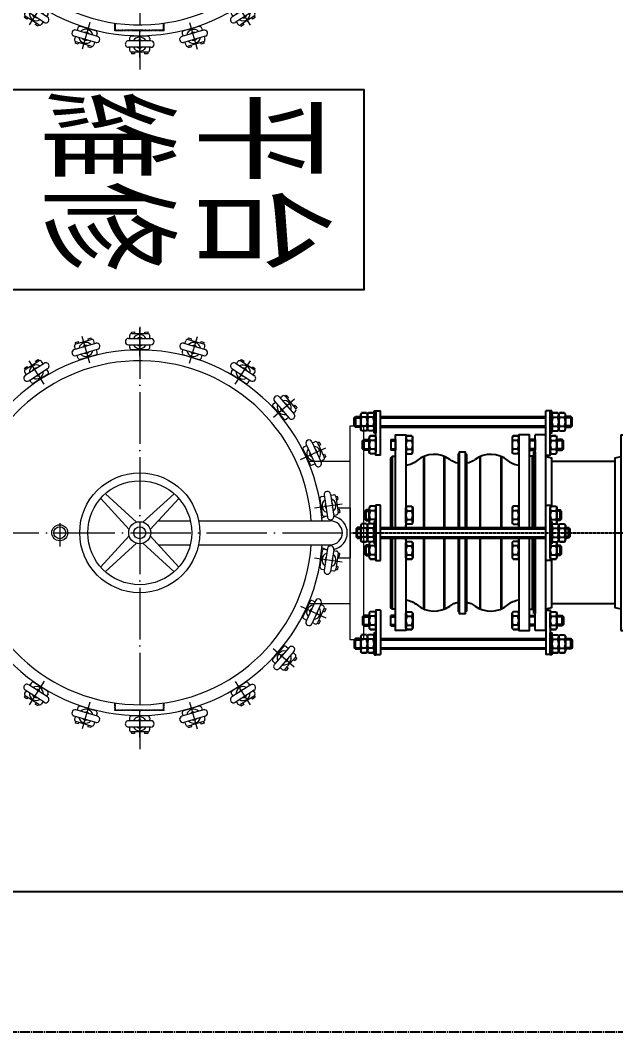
# Model space of a CAD drawing. Extents: x -3450 to 27857, y -1288 to 11880.
# Drawn here: x 1035.1 to 1184, y 0 to 253 of the extents above; entities that cross this region are included whole.
import ezdxf
from ezdxf.enums import TextEntityAlignment as Align

# ---------------------------------------------------------------- set-up
doc = ezdxf.new("R2010")
doc.units = 0
for name, pattern in [('188K-SM-03-F20-MECH-EQ-Y2257103$0$ACAD_ISO04W100', [30, 24, -3, 0, -3]), ('188K-SM-03-F20-MECH-EQ-Y2257103$0$CENTER', [2, 1.25, -0.25, 0.25, -0.25]), ('188K-SM-03-F20-MECH-EQ-Y2257103$0$HIDDEN', [0.375, 0.25, -0.125]), ('X-S-FAB-L20$0$COL-CEN-LIN', [3.25, 2.5, -0.25, 0.25, -0.25]), ('X-S-FAB-L20$0$HIDDEN', [0.4, 0.3, -0.1])]:
    doc.linetypes.add(name, pattern=pattern)
for name, color, linetype in [('188K-SM-03-F20-MECH-EQ-Y2257103$0$06-空調-空調', 21, 'Continuous'), ('188K-SM-03-F20-MECH-EQ-Y2257103$0$18P7-CHWR-19-Center', 244, '188K-SM-03-F20-MECH-EQ-Y2257103$0$CENTER'), ('188K-SM-03-F20-MECH-EQ-Y2257103$0$18P7-PCWR-20.7-PIPE', 6, 'Continuous'), ('188K-SM-03-F20-MECH-EQ-Y2257103$0$L', 7, 'Continuous'), ('X-S-FAB-L20$0$BLOCK', 8, 'Continuous'), ('X-S-FAB-L20$0$CCL', 8, 'X-S-FAB-L20$0$COL-CEN-LIN'), ('X-S-FAB-L20$0$HID', 5, 'X-S-FAB-L20$0$HIDDEN')]:
    doc.layers.add(name, color=color, linetype=linetype)
doc.styles.add('188K-SM-03-F20-MECH-EQ-Y2257103$0$00-AEX$0$HKEC', font='romans.shx', dxfattribs={"bigfont": 'china.shx'})

# ---------------------------------------------------------------- blocks, each defined once
blk = doc.blocks.new('X-S-FAB-L20$0$FAB2-L05')
at = {"layer": 'X-S-FAB-L20$0$CCL'}
blk.add_line((-26880, 720), (1210, 720), dxfattribs=at)
blk = doc.blocks.new('X-S-FAB-L20')
at = {"layer": 'X-S-FAB-L20$0$HID', "linetype": 'X-S-FAB-L20$0$HIDDEN', "lineweight": 0}
blk.add_lwpolyline([(0, 2100), (1755, 2100), (1755, 35), (0, 35)], close=True, dxfattribs=at)
at = {"layer": 'X-S-FAB-L20$0$BLOCK'}
blk.add_blockref('X-S-FAB-L20$0$FAB2-L05', (26160, -720), dxfattribs=at)
blk = doc.blocks.new('*U272')
at = {"layer": '188K-SM-03-F20-MECH-EQ-Y2257103$0$L', "lineweight": 13}
for p, q in [((-0.58, 1.48), (-0.14, -1.6)), ((0.3, 1.6), (0.74, -1.48)), ((-1.17, 0.94), (-0.86, -1.26)), ((1.03, 1.26), (1.34, -0.94)), ((1.24, 1.31), (1.31, 0.87)), ((1.5, -0.51), (1.57, -0.95))]:
    blk.add_line(p, q, dxfattribs=at)
at = {"layer": '188K-SM-03-F20-MECH-EQ-Y2257103$0$L', "linetype": '188K-SM-03-F20-MECH-EQ-Y2257103$0$ACAD_ISO04W100', "lineweight": 13, "ltscale": 0.3}
for p, q in [((0.33, 1.44), (0.71, 1.49)), ((-1.91, -0.29), (1.91, 0.26)), ((-0.94, 1.26), (-0.55, 1.31)), ((0.72, -1.31), (1.11, -1.26)), ((-0.54, -1.49), (-0.16, -1.44))]:
    blk.add_line(p, q, dxfattribs=at)
at = {"layer": '188K-SM-03-F20-MECH-EQ-Y2257103$0$L', "linetype": 'Continuous', "lineweight": 13}
for p, q in [((-1.26, 0.95), (-1.18, 0.96)), ((-1.18, 0.51), (-1.11, 0.52)), ((1.02, 1.27), (1.24, 1.31)), ((1.09, 0.83), (1.31, 0.87)), ((-0.98, -0.87), (-0.92, -0.86)), ((-0.93, -1.31), (-0.85, -1.3)), ((1.28, -0.54), (1.5, -0.51)), ((1.34, -0.98), (1.57, -0.95))]:
    blk.add_line(p, q, dxfattribs=at)
at = {"layer": '188K-SM-03-F20-MECH-EQ-Y2257103$0$L', "lineweight": 13}
for centre, radius, start, end in [((-0.14, 1.54), 0.444, 8.18, 188.18), ((0.75, 1.22), 0.278, 8.18, 98.18), ((0.08, 0), 0.972, 125.3829, 250.9771), ((0.08, 0), 0.556, 151.3101, 225.0499), ((0.08, 0), 0.972, 305.3829, 70.9771), ((0.08, 0), 0.556, 331.3101, 45.0499), ((-0.58, -1.22), 0.278, 188.18, 278.18), ((0.3, -1.54), 0.444, 188.18, 8.18)]:
    blk.add_arc(centre, radius, start, end, dxfattribs=at)
at = {"layer": '188K-SM-03-F20-MECH-EQ-Y2257103$0$L', "lineweight": 13, "ltscale": 0.3}
for centre, start, end in [((-0.9, 0.98), 98.18, 188.18), ((1.07, -0.98), 278.18, 8.18)]:
    blk.add_arc(centre, 0.278, start, end, dxfattribs=at)
blk = doc.blocks.new('*U271')
at = {"color": 0, "linetype": 'ByBlock', "lineweight": -2}
for p, rotation in [((82.34, -554.05), 81.81818181818167), ((74.88, -555.12), 98.18181818181799), ((89.8, -555.12), 65.45454545454534), ((68.03, -558.26), 114.5454545454543), ((96.66, -558.24), 49.09090909090902), ((62.34, -563.19), 130.9090909090906), ((102.35, -563.17), 32.72727272727271), ((58.27, -569.53), 147.2727272727269), ((106.43, -569.51), 16.36363636363635), ((56.15, -576.76), 163.6363636363632), ((56.15, -584.3), 180), ((108.56, -584.28), 343.6363636363628), ((106.44, -591.51), 327.2727272727265), ((58.28, -591.53), 196.3636363636359), ((62.35, -597.87), 212.7272727272722), ((102.37, -597.85), 310.9090909090901), ((68.05, -602.8), 229.0909090909085), ((96.68, -602.78), 294.5454545454538), ((74.91, -605.92), 245.4545454545448), ((89.82, -605.92), 278.1818181818174), ((82.37, -606.99), 261.8181818181811)]:
    blk.add_blockref('*U272', p, dxfattribs=dict(at, rotation=rotation))
blk.add_blockref('*U272', (108.56, -576.74), dxfattribs=at)
blk = doc.blocks.new('188K-SM-03-F20-MECH-EQ-Y2257103$0$A$C9d108c3d')
at = {"color": 1, "linetype": '188K-SM-03-F20-MECH-EQ-Y2257103$0$ACAD_ISO04W100', "lineweight": 13, "ltscale": 0.3}
for p, q in [((0.02, 28.59), (0.02, -30.07)), ((-11.09, 1.34), (-11.09, -1.9))]:
    blk.add_line(p, q, dxfattribs=at)
at = {"color": 1, "linetype": 'Continuous', "lineweight": 13, "ltscale": 0.3}
for p, q in [((-29.15, 9.88), (-23.37, 9.88)), ((29.18, 9.88), (23.41, 9.88)), ((-29.15, -9.88), (-23.37, -9.88)), ((29.18, -9.88), (23.41, -9.88))]:
    blk.add_line(p, q, dxfattribs=at)
at = {"color": 1, "lineweight": 13}
for p, q in [((-1.45, 0.44), (-5.4, 4.77)), ((-0.42, 1.46), (-4.75, 5.42)), ((0.46, 1.46), (4.79, 5.42)), ((1.48, 0.44), (5.44, 4.77)), ((27.47, 3.46), (29.26, 3.46)), ((29.26, 3.46), (29.26, -3.48)), ((2.6, 1.67), (7.04, 1.66)), ((8.18, 1.66), (26.49, 1.66)), ((-1.45, -0.44), (-5.41, -4.77)), ((1.48, -0.44), (5.44, -4.77)), ((-0.43, -1.46), (-4.76, -5.42)), ((0.46, -1.46), (4.79, -5.42)), ((2.6, -1.67), (7.04, -1.67)), ((8.18, -1.67), (26.49, -1.68)), ((27.47, -3.48), (29.26, -3.48))]:
    blk.add_line(p, q, dxfattribs=at)
at = {"color": 1, "linetype": '188K-SM-03-F20-MECH-EQ-Y2257103$0$ACAD_ISO04W100', "lineweight": 13, "ltscale": 0.35}
blk.add_line((-32.93, 0), (32.96, 0), dxfattribs=at)
at = {"color": 1, "linetype": '188K-SM-03-F20-MECH-EQ-Y2257103$0$HIDDEN', "lineweight": 13, "ltscale": 0.5}
for p, q in [((-3.43, -24.71), (-3.43, -23.7)), ((-3.35, -24.63), (-3.35, -23.73)), ((3.32, -24.63), (3.32, -23.73)), ((3.4, -24.71), (3.4, -23.7)), ((3.4, -24.71), (-3.43, -24.71)), ((3.32, -24.63), (-3.35, -24.63))]:
    blk.add_line(p, q, dxfattribs=at)
at = {"color": 1, "linetype": 'Continuous', "lineweight": 13, "ltscale": 0.3}
for points in [[(-31.09, 14.81), (-29.15, 14.81), (-29.15, -14.81), (-31.09, -14.81)], [(31.13, 14.81), (29.18, 14.81), (29.18, -14.81), (31.13, -14.81)]]:
    blk.add_lwpolyline(points, close=True, dxfattribs=at)
at = {"color": 1, "lineweight": 13}
for centre, radius in [((0.02, 0), 8.33), ((0.02, 0), 7.22), ((0.02, 0), 1.53), ((-11.09, 0), 1.11), ((-11.09, 0), 0.833), ((0.02, 0), 0.838)]:
    blk.add_circle(centre, radius, dxfattribs=at)
for centre, radius, start, end in [((0.02, 0), 25.39, 3.7508, 356.223), ((0, 0), 23.89, 3.9797, 355.9785), ((26.49, -0.01), 2.36, 99.7092, 119.5025), ((26.49, -0.01), 1.67, 269.9791, 89.9791), ((26.49, -0.01), 2.36, 281.6033, 78.3478), ((26.49, -0.01), 2.36, 240.4557, 260.2918)]:
    blk.add_arc(centre, radius, start, end, dxfattribs=at)
at = {"color": 1, "lineweight": 13, "rotation": 343.6200000000001}
blk.add_blockref('*U271', (84.72, 580.18), dxfattribs=at)
blk = doc.blocks.new('188K-SM-03-F20-MECH-EQ-Y2257103$0$18P7-法蘭-300A-正視-派肯')
for p, q in [((-222.5, 14), (-222.5, 38)), ((-222.5, 38), (222.5, 38)), ((-184, 38), (-184, 41)), ((-184, 41), (184, 41)), ((184, 38), (-184, 38)), ((184, 41), (184, 38)), ((222.5, 14), (222.5, 38)), ((-222.5, 14), (222.5, 14))]:
    blk.add_line(p, q)
at = {"color": 8, "linetype": '188K-SM-03-F20-MECH-EQ-Y2257103$0$CENTER'}
blk.add_line((0, 2), (0, 41), dxfattribs=at)
blk.add_lwpolyline([(-173, 14), (-170, 0), (170, 0), (173, 14)])
blk = doc.blocks.new('188K-SM-03-F20-MECH-EQ-Y2257103$0$300A-捷流蝶閥+派肯法蘭-上視')
at = {"xscale": -1, "rotation": 180}
blk.add_blockref('188K-SM-03-F20-MECH-EQ-Y2257103$0$18P7-法蘭-300A-正視-派肯', (0, 82), dxfattribs=at)
blk = doc.blocks.new('188K-SM-03-F20-MECH-EQ-Y2257103$0$SC-法蘭-300A-正視-派肯-(濾桶用))')
for p, q in [((45992.14, 66233.64), (45992.14, 66232.14)), ((45993.94, 66233.64), (45993.94, 66232.14)), ((46042.64, 66233.64), (46042.64, 66232.14)), ((46044.44, 66233.64), (46044.44, 66232.14)), ((45991, 66231.94), (45991.34, 66232.14)), ((45991, 66231.94), (45991, 66230.8)), ((45991, 66230.8), (45991, 66231.94)), ((45994.74, 66232.14), (45991.34, 66232.14)), ((45991.84, 66233.34), (45994.24, 66233.34)), ((45992.02, 66230.8), (45992.02, 66231.94)), ((45994.06, 66230.8), (45994.06, 66231.94)), ((45995.08, 66231.94), (45994.74, 66232.14)), ((45995.08, 66230.8), (45995.08, 66231.94)), ((45995.08, 66230.8), (45995.08, 66231.94)), ((45997.09, 66231.4), (45999.49, 66231.4)), ((45997.39, 66231.7), (45997.39, 66230.2)), ((45999.19, 66231.7), (45999.19, 66230.2)), ((46013.39, 66231.2), (46013.39, 66230.2)), ((46015.19, 66231.2), (46015.19, 66230.2)), ((46016.25, 66231.94), (46016.59, 66232.14)), ((46016.25, 66231.94), (46016.25, 66230.8)), ((46016.25, 66230.8), (46016.25, 66231.94)), ((46019.99, 66232.14), (46016.59, 66232.14)), ((46017.09, 66232.84), (46019.49, 66232.84)), ((46017.27, 66230.8), (46017.27, 66231.94)), ((46017.39, 66233.14), (46017.39, 66232.14)), ((46019.19, 66233.14), (46019.19, 66232.14)), ((46019.31, 66230.8), (46019.31, 66231.94)), ((46020.33, 66231.94), (46019.99, 66232.14)), ((46020.33, 66230.8), (46020.33, 66231.94)), ((46020.33, 66230.8), (46020.33, 66231.94)), ((46021.39, 66231.2), (46021.39, 66230.2)), ((46023.19, 66231.2), (46023.19, 66230.2)), ((46039.49, 66231.4), (46037.09, 66231.4)), ((46037.39, 66231.7), (46037.39, 66230.2)), ((46039.19, 66231.7), (46039.19, 66230.2)), ((46041.5, 66231.94), (46041.84, 66232.14)), ((46041.5, 66230.8), (46041.5, 66231.94)), ((46041.5, 66230.8), (46041.5, 66231.94)), ((46041.84, 66232.14), (46045.24, 66232.14)), ((46044.74, 66233.34), (46042.34, 66233.34)), ((46042.52, 66230.8), (46042.52, 66231.94)), ((46044.56, 66230.8), (46044.56, 66231.94)), ((46045.58, 66231.94), (46045.24, 66232.14)), ((46045.58, 66231.94), (46045.58, 66230.8)), ((46045.58, 66230.8), (46045.58, 66231.94)), ((45991, 66230.8), (45991.34, 66230.6)), ((45991, 66230.4), (45991.34, 66230.6)), ((45991, 66230.4), (45991, 66229.27)), ((45991, 66229.27), (45991, 66230.4)), ((45991, 66229.27), (45991.34, 66229.07)), ((45994.74, 66230.6), (45991.34, 66230.6)), ((45991.34, 66230.6), (45994.74, 66230.6)), ((45991.34, 66230.6), (45994.74, 66230.6)), ((45991.34, 66229.07), (45994.74, 66229.07)), ((45992.02, 66229.27), (45992.02, 66230.4)), ((45994.06, 66229.27), (45994.06, 66230.4)), ((45995.08, 66230.8), (45994.74, 66230.6)), ((45995.08, 66230.4), (45994.74, 66230.6)), ((45995.08, 66229.27), (45994.74, 66229.07)), ((45995.08, 66229.27), (45995.08, 66230.4)), ((45995.08, 66229.27), (45995.08, 66230.4)), ((45996.25, 66230), (45996.59, 66230.2)), ((45996.25, 66230), (45996.25, 66228.87)), ((45996.25, 66228.87), (45996.25, 66230)), ((45996.25, 66228.87), (45996.59, 66228.67)), ((45999.99, 66230.2), (45996.59, 66230.2)), ((45997.27, 66228.87), (45997.27, 66230)), ((45999.31, 66228.87), (45999.31, 66230)), ((46000.33, 66230), (45999.99, 66230.2)), ((46000.33, 66228.87), (45999.99, 66228.67)), ((46000.33, 66228.87), (46000.33, 66230)), ((46000.33, 66228.87), (46000.33, 66230)), ((46012.25, 66230), (46012.59, 66230.2)), ((46012.25, 66230), (46012.25, 66228.87)), ((46012.25, 66228.87), (46012.25, 66230)), ((46012.25, 66228.87), (46012.59, 66228.67)), ((46015.99, 66230.2), (46012.59, 66230.2)), ((46013.09, 66230.9), (46015.49, 66230.9)), ((46013.27, 66228.87), (46013.27, 66230)), ((46015.31, 66228.87), (46015.31, 66230)), ((46016.25, 66230.05), (46015.99, 66230.2)), ((46016.25, 66230.8), (46016.59, 66230.6)), ((46016.25, 66230.4), (46016.59, 66230.6)), ((46016.25, 66229.27), (46016.25, 66230.4)), ((46016.25, 66229.27), (46016.59, 66229.07)), ((46016.33, 66229.07), (46016.33, 66229.22)), ((46016.33, 66229.07), (46016.33, 66229.22)), ((46016.33, 66229.22), (46016.33, 66229.07)), ((46016.33, 66229.07), (46016.33, 66229.22)), ((46019.99, 66230.6), (46016.59, 66230.6)), ((46016.59, 66230.6), (46019.99, 66230.6)), ((46016.59, 66230.6), (46019.99, 66230.6)), ((46016.59, 66229.07), (46019.99, 66229.07)), ((46017.27, 66229.27), (46017.27, 66230.4)), ((46019.31, 66229.27), (46019.31, 66230.4)), ((46020.33, 66230.8), (46019.99, 66230.6)), ((46020.33, 66230.4), (46019.99, 66230.6)), ((46020.33, 66229.27), (46019.99, 66229.07)), ((46020.25, 66229.22), (46020.25, 66229.07)), ((46020.25, 66229.07), (46020.25, 66229.22)), ((46020.33, 66229.27), (46020.33, 66230.4)), ((46020.33, 66229.27), (46020.33, 66230.4)), ((46020.33, 66230.05), (46020.59, 66230.2)), ((46023.99, 66230.2), (46020.59, 66230.2)), ((46021.09, 66230.9), (46023.49, 66230.9)), ((46021.27, 66228.87), (46021.27, 66230)), ((46023.31, 66228.87), (46023.31, 66230)), ((46024.33, 66230), (46023.99, 66230.2)), ((46024.33, 66228.87), (46023.99, 66228.67)), ((46024.33, 66228.87), (46024.33, 66230)), ((46024.33, 66228.87), (46024.33, 66230)), ((46036.25, 66230), (46036.59, 66230.2)), ((46036.25, 66228.87), (46036.25, 66230)), ((46036.25, 66228.87), (46036.25, 66230)), ((46036.25, 66228.87), (46036.59, 66228.67)), ((46036.59, 66230.2), (46039.99, 66230.2)), ((46037.27, 66228.87), (46037.27, 66230)), ((46039.31, 66228.87), (46039.31, 66230)), ((46040.33, 66230), (46039.99, 66230.2)), ((46040.33, 66228.87), (46039.99, 66228.67)), ((46040.33, 66230), (46040.33, 66228.87)), ((46040.33, 66228.87), (46040.33, 66230)), ((46041.5, 66230.8), (46041.84, 66230.6)), ((46041.5, 66230.4), (46041.84, 66230.6)), ((46041.5, 66229.27), (46041.5, 66230.4)), ((46041.5, 66229.27), (46041.5, 66230.4)), ((46041.5, 66229.27), (46041.84, 66229.07)), ((46041.84, 66230.6), (46045.24, 66230.6)), ((46045.24, 66230.6), (46041.84, 66230.6)), ((46045.24, 66230.6), (46041.84, 66230.6)), ((46045.24, 66229.07), (46041.84, 66229.07)), ((46042.52, 66229.27), (46042.52, 66230.4)), ((46044.56, 66229.27), (46044.56, 66230.4)), ((46045.58, 66230.8), (46045.24, 66230.6)), ((46045.58, 66230.4), (46045.24, 66230.6)), ((46045.58, 66229.27), (46045.24, 66229.07)), ((46045.58, 66230.4), (46045.58, 66229.27)), ((46045.58, 66229.27), (46045.58, 66230.4)), ((46000.66, 66227.66), (45990.55, 66227.66)), ((45990.75, 66228.67), (45995.33, 66228.67)), ((45991.84, 66227.66), (45991.84, 66190.06)), ((45992.14, 66227.66), (45992.14, 66190.06)), ((45993.94, 66227.66), (45993.94, 66190.06)), ((45994.24, 66227.66), (45994.24, 66190.06)), ((45996.59, 66228.67), (45999.99, 66228.67)), ((46011.99, 66227.66), (46024.59, 66227.66)), ((46012.59, 66228.67), (46015.99, 66228.67)), ((46015.99, 66228.67), (46015.99, 66228.67)), ((46016, 66228.67), (46020.58, 66228.67)), ((46017.09, 66227.66), (46017.09, 66190.06)), ((46017.39, 66227.66), (46017.39, 66190.06)), ((46019.19, 66227.66), (46019.19, 66190.06)), ((46019.49, 66227.66), (46019.49, 66190.06)), ((46020.59, 66228.67), (46023.99, 66228.67)), ((46020.59, 66228.67), (46020.59, 66228.67)), ((46035.92, 66227.66), (46046.03, 66227.66)), ((46039.99, 66228.67), (46036.59, 66228.67)), ((46045.83, 66228.67), (46041.25, 66228.67)), ((46042.34, 66227.66), (46042.34, 66190.06)), ((46042.64, 66227.66), (46042.64, 66190.06)), ((46044.44, 66227.66), (46044.44, 66190.06)), ((46044.74, 66227.66), (46044.74, 66190.06)), ((45997.09, 66225.26), (45997.09, 66224.25)), ((45997.09, 66225.26), (45999.49, 66225.26)), ((45997.39, 66225.26), (45997.39, 66224.25)), ((45999.19, 66225.26), (45999.19, 66224.25)), ((45999.49, 66224.25), (45999.49, 66225.26)), ((46037.09, 66224.25), (46037.09, 66225.26)), ((46039.49, 66225.26), (46037.09, 66225.26)), ((46037.39, 66225.26), (46037.39, 66224.25)), ((46039.19, 66225.26), (46039.19, 66224.25)), ((46039.49, 66225.26), (46039.49, 66224.25)), ((45997.09, 66224.25), (45999.49, 66224.25)), ((46039.49, 66224.25), (46037.09, 66224.25)), ((45996.25, 66221.65), (45996.59, 66221.85)), ((45996.25, 66220.51), (45996.25, 66221.65)), ((45996.25, 66221.65), (45996.25, 66220.51)), ((45996.25, 66220.51), (45996.59, 66220.31)), ((45996.59, 66221.85), (45999.99, 66221.85)), ((45999.99, 66220.31), (45996.59, 66220.31)), ((45997.27, 66221.65), (45997.27, 66220.51)), ((45999.31, 66221.65), (45999.31, 66220.51)), ((46000.33, 66221.65), (45999.99, 66221.85)), ((46000.33, 66220.51), (45999.99, 66220.31)), ((46000.33, 66221.65), (46000.33, 66220.51)), ((46000.33, 66221.65), (46000.33, 66220.51)), ((46012.25, 66221.65), (46012.59, 66221.85)), ((46012.25, 66220.51), (46012.25, 66221.65)), ((46012.25, 66221.65), (46012.25, 66220.51)), ((46012.25, 66220.51), (46012.59, 66220.31)), ((46012.59, 66221.85), (46015.99, 66221.85)), ((46015.99, 66220.31), (46012.59, 66220.31)), ((46013.27, 66221.65), (46013.27, 66220.51)), ((46015.31, 66221.65), (46015.31, 66220.51)), ((46016.33, 66221.65), (46015.99, 66221.85)), ((46016.33, 66220.51), (46015.99, 66220.31)), ((46016.33, 66221.65), (46016.33, 66220.51)), ((46016.59, 66221.85), (46017.09, 66221.85)), ((46019.49, 66221.85), (46019.99, 66221.85)), ((46020.25, 66221.65), (46020.59, 66221.85)), ((46020.25, 66220.51), (46020.25, 66221.65)), ((46020.25, 66220.51), (46020.59, 66220.31)), ((46020.59, 66221.85), (46023.99, 66221.85)), ((46023.99, 66220.31), (46020.59, 66220.31)), ((46021.27, 66221.65), (46021.27, 66220.51)), ((46023.31, 66221.65), (46023.31, 66220.51)), ((46024.33, 66221.65), (46023.99, 66221.85)), ((46024.33, 66220.51), (46023.99, 66220.31)), ((46024.33, 66221.65), (46024.33, 66220.51)), ((46024.33, 66221.65), (46024.33, 66220.51)), ((46036.25, 66221.65), (46036.59, 66221.85)), ((46036.25, 66221.65), (46036.25, 66220.51)), ((46036.25, 66221.65), (46036.25, 66220.51)), ((46036.25, 66220.51), (46036.59, 66220.31)), ((46039.99, 66221.85), (46036.59, 66221.85)), ((46036.59, 66220.31), (46039.99, 66220.31)), ((46037.27, 66221.65), (46037.27, 66220.51)), ((46039.31, 66221.65), (46039.31, 66220.51)), ((46040.33, 66221.65), (46039.99, 66221.85)), ((46040.33, 66220.51), (46039.99, 66220.31)), ((46040.33, 66220.51), (46040.33, 66221.65)), ((46040.33, 66221.65), (46040.33, 66220.51)), ((45996.25, 66197.5), (45996.59, 66197.7)), ((45996.25, 66197.5), (45996.25, 66196.37)), ((45996.25, 66196.37), (45996.25, 66197.5)), ((45996.59, 66197.7), (45999.99, 66197.7)), ((45997.27, 66196.37), (45997.27, 66197.5)), ((45999.31, 66196.37), (45999.31, 66197.5)), ((46000.33, 66197.5), (45999.99, 66197.7)), ((46000.33, 66196.37), (46000.33, 66197.5)), ((46000.33, 66196.37), (46000.33, 66197.5)), ((46012.25, 66197.5), (46012.59, 66197.7)), ((46012.25, 66197.5), (46012.25, 66196.37)), ((46012.25, 66196.37), (46012.25, 66197.5)), ((46015.99, 66197.7), (46012.59, 66197.7)), ((46013.27, 66196.37), (46013.27, 66197.5)), ((46015.31, 66196.37), (46015.31, 66197.5)), ((46016.33, 66197.5), (46015.99, 66197.7)), ((46016.33, 66196.37), (46016.33, 66197.5)), ((46020.25, 66197.5), (46020.59, 66197.7)), ((46020.25, 66197.5), (46020.25, 66196.37)), ((46023.99, 66197.7), (46020.59, 66197.7)), ((46021.27, 66196.37), (46021.27, 66197.5)), ((46023.31, 66196.37), (46023.31, 66197.5)), ((46024.33, 66197.5), (46023.99, 66197.7)), ((46024.33, 66196.37), (46024.33, 66197.5)), ((46024.33, 66196.37), (46024.33, 66197.5)), ((46036.25, 66197.5), (46036.59, 66197.7)), ((46036.25, 66196.37), (46036.25, 66197.5)), ((46036.25, 66196.37), (46036.25, 66197.5)), ((46039.99, 66197.7), (46036.59, 66197.7)), ((46037.27, 66196.37), (46037.27, 66197.5)), ((46039.31, 66196.37), (46039.31, 66197.5)), ((46040.33, 66197.5), (46039.99, 66197.7)), ((46040.33, 66197.5), (46040.33, 66196.37)), ((46040.33, 66196.37), (46040.33, 66197.5)), ((45996.25, 66196.37), (45996.59, 66196.17)), ((46000.33, 66196.37), (45999.99, 66196.17)), ((46012.25, 66196.37), (46012.59, 66196.17)), ((46012.59, 66196.17), (46015.99, 66196.17)), ((46016.33, 66196.37), (46015.99, 66196.17)), ((46016.59, 66196.17), (46017.09, 66196.17)), ((46019.49, 66196.17), (46019.99, 66196.17)), ((46020.25, 66196.37), (46020.59, 66196.17)), ((46020.59, 66196.17), (46023.99, 66196.17)), ((46024.33, 66196.37), (46023.99, 66196.17)), ((46036.25, 66196.37), (46036.59, 66196.17)), ((46040.33, 66196.37), (46039.99, 66196.17)), ((45996.04, 66190.06), (45996.04, 66192.46)), ((45996.04, 66192.46), (46017.09, 66192.46)), ((45997.09, 66192.46), (45997.09, 66193.77)), ((45997.09, 66193.77), (45999.49, 66193.77)), ((45997.09, 66192.46), (45999.49, 66192.46)), ((45997.39, 66192.46), (45997.39, 66193.77)), ((45999.19, 66192.46), (45999.19, 66193.77)), ((45999.49, 66193.77), (45999.49, 66192.46)), ((45999.89, 66192.46), (45999.89, 66192.76)), ((45999.89, 66192.76), (46017.09, 66192.76)), ((46017.09, 66192.46), (45999.89, 66192.46)), ((46019.49, 66192.76), (46036.69, 66192.76)), ((46036.69, 66192.46), (46019.49, 66192.46)), ((46019.49, 66192.46), (46040.54, 66192.46)), ((46036.69, 66192.76), (46036.69, 66192.46)), ((46039.49, 66193.77), (46037.09, 66193.77)), ((46037.09, 66193.77), (46037.09, 66192.46)), ((46039.49, 66192.46), (46037.09, 66192.46)), ((46037.39, 66192.46), (46037.39, 66193.77)), ((46039.19, 66192.46), (46039.19, 66193.77)), ((46039.49, 66192.46), (46039.49, 66193.77)), ((46040.54, 66190.06), (46040.54, 66192.46)), ((46000.66, 66190.06), (45990.55, 66190.06)), ((45996.04, 66190.06), (46040.54, 66190.06)), ((46035.92, 66190.06), (46046.03, 66190.06)), ((45991, 66188.45), (45991.34, 66188.65)), ((45991, 66187.31), (45991, 66188.45)), ((45991, 66188.45), (45991, 66187.31)), ((45991.34, 66188.65), (45994.74, 66188.65)), ((45992.02, 66188.45), (45992.02, 66187.31)), ((45994.06, 66188.45), (45994.06, 66187.31)), ((45995.08, 66188.45), (45994.74, 66188.65)), ((45995.08, 66188.45), (45995.08, 66187.31)), ((45995.08, 66188.45), (45995.08, 66187.31)), ((45996.25, 66188.85), (45996.59, 66189.05)), ((45996.25, 66187.71), (45996.25, 66188.85)), ((45996.25, 66188.85), (45996.25, 66187.71)), ((45996.25, 66187.71), (45996.59, 66187.51)), ((45996.59, 66189.05), (45999.99, 66189.05)), ((45999.99, 66187.51), (45996.59, 66187.51)), ((45997.27, 66188.85), (45997.27, 66187.71)), ((45997.39, 66186.01), (45997.39, 66187.51)), ((45999.19, 66186.01), (45999.19, 66187.51)), ((45999.31, 66188.85), (45999.31, 66187.71)), ((46000.33, 66188.85), (45999.99, 66189.05)), ((46000.33, 66187.71), (45999.99, 66187.51)), ((46000.33, 66188.85), (46000.33, 66187.71)), ((46000.33, 66188.85), (46000.33, 66187.71)), ((46012.25, 66188.85), (46012.59, 66189.05)), ((46012.25, 66187.71), (46012.25, 66188.85)), ((46012.25, 66188.85), (46012.25, 66187.71)), ((46012.25, 66187.71), (46012.59, 66187.51)), ((46012.59, 66189.05), (46015.99, 66189.05)), ((46015.99, 66187.51), (46012.59, 66187.51)), ((46013.27, 66188.85), (46013.27, 66187.71)), ((46013.39, 66186.51), (46013.39, 66187.51)), ((46015.19, 66186.51), (46015.19, 66187.51)), ((46015.31, 66188.85), (46015.31, 66187.71)), ((46015.99, 66189.05), (46015.99, 66189.05)), ((46016.25, 66187.66), (46015.99, 66187.51)), ((46016, 66189.05), (46020.58, 66189.05)), ((46016.25, 66188.45), (46016.59, 66188.65)), ((46016.25, 66188.45), (46016.25, 66187.31)), ((46016.33, 66188.65), (46016.33, 66188.5)), ((46016.33, 66188.65), (46016.33, 66188.5)), ((46016.33, 66188.5), (46016.33, 66188.65)), ((46016.33, 66188.65), (46016.33, 66188.5)), ((46016.59, 66188.65), (46019.99, 66188.65)), ((46017.27, 66188.45), (46017.27, 66187.31)), ((46019.31, 66188.45), (46019.31, 66187.31)), ((46020.33, 66188.45), (46019.99, 66188.65)), ((46020.25, 66188.5), (46020.25, 66188.65)), ((46020.25, 66188.65), (46020.25, 66188.5)), ((46020.33, 66188.45), (46020.33, 66187.31)), ((46020.33, 66188.45), (46020.33, 66187.31)), ((46020.33, 66187.66), (46020.59, 66187.51)), ((46020.59, 66189.05), (46023.99, 66189.05)), ((46020.59, 66189.05), (46020.59, 66189.05)), ((46023.99, 66187.51), (46020.59, 66187.51)), ((46021.27, 66188.85), (46021.27, 66187.71)), ((46021.39, 66186.51), (46021.39, 66187.51)), ((46023.19, 66186.51), (46023.19, 66187.51)), ((46023.31, 66188.85), (46023.31, 66187.71)), ((46024.33, 66188.85), (46023.99, 66189.05)), ((46024.33, 66187.71), (46023.99, 66187.51)), ((46024.33, 66188.85), (46024.33, 66187.71)), ((46024.33, 66188.85), (46024.33, 66187.71)), ((46036.25, 66188.85), (46036.59, 66189.05)), ((46036.25, 66188.85), (46036.25, 66187.71)), ((46036.25, 66188.85), (46036.25, 66187.71)), ((46036.25, 66187.71), (46036.59, 66187.51)), ((46039.99, 66189.05), (46036.59, 66189.05)), ((46036.59, 66187.51), (46039.99, 66187.51)), ((46037.27, 66188.85), (46037.27, 66187.71)), ((46037.39, 66186.01), (46037.39, 66187.51)), ((46039.19, 66186.01), (46039.19, 66187.51)), ((46039.31, 66188.85), (46039.31, 66187.71)), ((46040.33, 66188.85), (46039.99, 66189.05)), ((46040.33, 66187.71), (46039.99, 66187.51)), ((46040.33, 66187.71), (46040.33, 66188.85)), ((46040.33, 66188.85), (46040.33, 66187.71)), ((46041.5, 66188.45), (46041.84, 66188.65)), ((46041.5, 66188.45), (46041.5, 66187.31)), ((46041.5, 66188.45), (46041.5, 66187.31)), ((46045.24, 66188.65), (46041.84, 66188.65)), ((46042.52, 66188.45), (46042.52, 66187.31)), ((46044.56, 66188.45), (46044.56, 66187.31)), ((46045.58, 66188.45), (46045.24, 66188.65)), ((46045.58, 66187.31), (46045.58, 66188.45)), ((46045.58, 66188.45), (46045.58, 66187.31)), ((45991, 66187.31), (45991.34, 66187.11)), ((45991, 66186.91), (45991.34, 66187.11)), ((45991, 66185.78), (45991, 66186.91)), ((45991, 66186.91), (45991, 66185.78)), ((45991, 66185.78), (45991.34, 66185.58)), ((45994.74, 66187.11), (45991.34, 66187.11)), ((45991.34, 66187.11), (45994.74, 66187.11)), ((45991.34, 66187.11), (45994.74, 66187.11)), ((45994.74, 66185.58), (45991.34, 66185.58)), ((45992.02, 66186.91), (45992.02, 66185.78)), ((45992.14, 66184.08), (45992.14, 66185.58)), ((45993.94, 66184.08), (45993.94, 66185.58)), ((45994.06, 66186.91), (45994.06, 66185.78)), ((45995.08, 66187.31), (45994.74, 66187.11)), ((45995.08, 66186.91), (45994.74, 66187.11)), ((45995.08, 66185.78), (45994.74, 66185.58)), ((45995.08, 66186.91), (45995.08, 66185.78)), ((45995.08, 66186.91), (45995.08, 66185.78)), ((45997.09, 66186.31), (45999.49, 66186.31)), ((46013.09, 66186.81), (46015.49, 66186.81)), ((46016.25, 66187.31), (46016.59, 66187.11)), ((46016.25, 66186.91), (46016.59, 66187.11)), ((46016.25, 66185.78), (46016.25, 66186.91)), ((46016.25, 66186.91), (46016.25, 66185.78)), ((46016.25, 66185.78), (46016.59, 66185.58)), ((46019.99, 66187.11), (46016.59, 66187.11)), ((46016.59, 66187.11), (46019.99, 66187.11)), ((46016.59, 66187.11), (46019.99, 66187.11)), ((46019.99, 66185.58), (46016.59, 66185.58)), ((46017.27, 66186.91), (46017.27, 66185.78)), ((46017.39, 66184.58), (46017.39, 66185.58)), ((46019.19, 66184.58), (46019.19, 66185.58)), ((46019.31, 66186.91), (46019.31, 66185.78)), ((46020.33, 66187.31), (46019.99, 66187.11)), ((46020.33, 66186.91), (46019.99, 66187.11)), ((46020.33, 66185.78), (46019.99, 66185.58)), ((46020.33, 66186.91), (46020.33, 66185.78)), ((46020.33, 66186.91), (46020.33, 66185.78)), ((46021.09, 66186.81), (46023.49, 66186.81)), ((46039.49, 66186.31), (46037.09, 66186.31)), ((46041.5, 66187.31), (46041.84, 66187.11)), ((46041.5, 66186.91), (46041.84, 66187.11)), ((46041.5, 66186.91), (46041.5, 66185.78)), ((46041.5, 66186.91), (46041.5, 66185.78)), ((46041.5, 66185.78), (46041.84, 66185.58)), ((46041.84, 66187.11), (46045.24, 66187.11)), ((46045.24, 66187.11), (46041.84, 66187.11)), ((46045.24, 66187.11), (46041.84, 66187.11)), ((46041.84, 66185.58), (46045.24, 66185.58)), ((46042.52, 66186.91), (46042.52, 66185.78)), ((46042.64, 66184.08), (46042.64, 66185.58)), ((46044.44, 66184.08), (46044.44, 66185.58)), ((46044.56, 66186.91), (46044.56, 66185.78)), ((46045.58, 66187.31), (46045.24, 66187.11)), ((46045.58, 66186.91), (46045.24, 66187.11)), ((46045.58, 66185.78), (46045.24, 66185.58)), ((46045.58, 66185.78), (46045.58, 66186.91)), ((46045.58, 66186.91), (46045.58, 66185.78)), ((45991.84, 66184.38), (45994.24, 66184.38)), ((46017.09, 66184.88), (46019.49, 66184.88)), ((46044.74, 66184.38), (46042.34, 66184.38))]:
    blk.add_line(p, q)
for points in [[(45991.84, 66233.34), (45991.84, 66232.14), (45994.24, 66232.14), (45994.24, 66233.34), (45993.94, 66233.64), (45992.14, 66233.64)], [(46044.74, 66233.34), (46044.74, 66232.14), (46042.34, 66232.14), (46042.34, 66233.34), (46042.64, 66233.64), (46044.44, 66233.64)], [(45997.09, 66231.4), (45997.09, 66230.2), (45999.49, 66230.2), (45999.49, 66231.4), (45999.19, 66231.7), (45997.39, 66231.7)], [(46013.09, 66230.9), (46013.09, 66230.2), (46015.49, 66230.2), (46015.49, 66230.9), (46015.19, 66231.2), (46013.39, 66231.2)], [(46017.09, 66232.84), (46017.09, 66232.14), (46019.49, 66232.14), (46019.49, 66232.84), (46019.19, 66233.14), (46017.39, 66233.14)], [(46021.09, 66230.9), (46021.09, 66230.2), (46023.49, 66230.2), (46023.49, 66230.9), (46023.19, 66231.2), (46021.39, 66231.2)], [(46039.49, 66231.4), (46039.49, 66230.2), (46037.09, 66230.2), (46037.09, 66231.4), (46037.39, 66231.7), (46039.19, 66231.7)], [(45990.54, 66229.07), (45990.54, 66228.67), (45995.54, 66228.67), (45995.54, 66229.07)], [(46015.79, 66229.07), (46015.79, 66228.67), (46020.79, 66228.67), (46020.79, 66229.07)], [(46046.04, 66229.07), (46046.04, 66228.67), (46041.04, 66228.67), (46041.04, 66229.07)], [(45990.54, 66188.65), (45990.54, 66189.05), (45995.54, 66189.05), (45995.54, 66188.65)], [(45997.09, 66186.31), (45997.09, 66187.51), (45999.49, 66187.51), (45999.49, 66186.31), (45999.19, 66186.01), (45997.39, 66186.01)], [(46013.09, 66186.81), (46013.09, 66187.51), (46015.49, 66187.51), (46015.49, 66186.81), (46015.19, 66186.51), (46013.39, 66186.51)], [(46015.79, 66188.65), (46015.79, 66189.05), (46020.79, 66189.05), (46020.79, 66188.65)], [(46021.09, 66186.81), (46021.09, 66187.51), (46023.49, 66187.51), (46023.49, 66186.81), (46023.19, 66186.51), (46021.39, 66186.51)], [(46039.49, 66186.31), (46039.49, 66187.51), (46037.09, 66187.51), (46037.09, 66186.31), (46037.39, 66186.01), (46039.19, 66186.01)], [(46046.04, 66188.65), (46046.04, 66189.05), (46041.04, 66189.05), (46041.04, 66188.65)], [(45991.84, 66184.38), (45991.84, 66185.58), (45994.24, 66185.58), (45994.24, 66184.38), (45993.94, 66184.08), (45992.14, 66184.08)], [(46017.09, 66184.88), (46017.09, 66185.58), (46019.49, 66185.58), (46019.49, 66184.88), (46019.19, 66184.58), (46017.39, 66184.58)], [(46044.74, 66184.38), (46044.74, 66185.58), (46042.34, 66185.58), (46042.34, 66184.38), (46042.64, 66184.08), (46044.44, 66184.08)]]:
    blk.add_lwpolyline(points, close=True)
for points in [[(46000.66, 66227.66), (46000.66, 66228.67), (45990.55, 66228.67), (45990.55, 66227.66)], [(46024.59, 66227.66), (46024.59, 66228.67), (46011.99, 66228.67), (46011.99, 66227.66)], [(46035.92, 66227.66), (46035.92, 66228.67), (46046.03, 66228.67), (46046.03, 66227.66)], [(46000.88, 66224.25), (46000.88, 66224.92), (46001.22, 66225.26), (46017.09, 66225.26)], [(46000.88, 66224.92), (46017.09, 66224.92)], [(46019.49, 66225.26), (46035.36, 66225.26), (46035.7, 66224.92), (46035.7, 66224.25)], [(46019.49, 66224.92), (46035.7, 66224.92)], [(46017.09, 66221.85), (45996.04, 66221.85), (45996.04, 66224.25), (46017.09, 66224.25)], [(46019.49, 66224.25), (46040.54, 66224.25), (46040.54, 66221.85), (46019.49, 66221.85)], [(46017.09, 66217.74), (46000.94, 66217.74)], [(46017.09, 66217.88), (46001, 66217.88)], [(46035.58, 66217.88), (46019.49, 66217.88)], [(46035.64, 66217.74), (46019.49, 66217.74)], [(46000.93, 66213.16), (46017.09, 66213.16)], [(46000.98, 66213.03), (46017.09, 66213.03)], [(46019.49, 66213.16), (46035.65, 66213.16)], [(46019.49, 66213.03), (46035.6, 66213.03)], [(46017.09, 66208.36), (45999.86, 66208.36), (45999.86, 66209.01), (45999.86, 66209.66), (46017.09, 66209.66)], [(46017.09, 66209.96), (46000.42, 66209.96), (46000.42, 66209.66)], [(46017.09, 66208.06), (46000.42, 66208.06), (46000.42, 66208.36)], [(46036.16, 66209.66), (46036.16, 66209.96), (46019.49, 66209.96)], [(46019.49, 66209.66), (46036.72, 66209.66), (46036.72, 66209.01), (46036.72, 66208.36), (46019.49, 66208.36)], [(46036.16, 66208.36), (46036.16, 66208.06), (46019.49, 66208.06)], [(46000.93, 66204.86), (46017.09, 66204.86)], [(46000.98, 66204.99), (46017.09, 66204.99)], [(46019.49, 66204.99), (46035.6, 66204.99)], [(46019.49, 66204.86), (46035.65, 66204.86)], [(46017.09, 66200.27), (46000.94, 66200.27)], [(46017.09, 66200.14), (46001, 66200.14)], [(46035.64, 66200.27), (46019.49, 66200.27)], [(46035.58, 66200.14), (46019.49, 66200.14)], [(46017.09, 66196.17), (45996.04, 66196.17), (45996.04, 66193.77), (46017.09, 66193.77)], [(46019.49, 66193.77), (46040.54, 66193.77), (46040.54, 66196.17), (46019.49, 66196.17)], [(46000.88, 66193.77), (46000.88, 66193.1), (46017.09, 66193.1)], [(46017.09, 66192.76), (46001.22, 66192.76), (46000.88, 66193.1)], [(46019.49, 66193.1), (46035.7, 66193.1), (46035.7, 66193.77)], [(46035.7, 66193.1), (46035.36, 66192.76), (46019.49, 66192.76)], [(46000.66, 66190.06), (46000.66, 66189.05), (45990.55, 66189.05), (45990.55, 66190.06)], [(46000.99, 66190.06), (46001.29, 66188.66), (46012.25, 66188.66)], [(46024.59, 66190.06), (46024.59, 66189.05), (46011.99, 66189.05), (46011.99, 66190.06)], [(46024.33, 66188.66), (46035.29, 66188.66), (46035.59, 66190.06)], [(46035.92, 66190.06), (46035.92, 66189.05), (46046.03, 66189.05), (46046.03, 66190.06)]]:
    blk.add_lwpolyline(points)
for points in [[(46003, 66221.85, -0.14926), (46001.87, 66219.33, 0.344432), (46001.62, 66211.88, -0.112979), (46002.49, 66209.96)], [(46034.09, 66209.96, -0.112979), (46034.96, 66211.88, 0.344432), (46034.71, 66219.33, -0.14926), (46033.58, 66221.85)], [(46002.49, 66208.06, -0.112979), (46001.62, 66206.14, 0.344432), (46001.87, 66198.68, -0.14926), (46003, 66196.17)], [(46033.58, 66196.17, -0.14926), (46034.71, 66198.68, 0.344432), (46034.96, 66206.14, -0.112979), (46034.09, 66208.06)]]:
    blk.add_lwpolyline(points, format="xyb")
for centre, radius, start, end in [((45991.51, 66231.39), 0.752, 47.2249, 107.2249), ((45993.04, 66229.43), 2.71, 67.8408, 112.1592), ((45994.57, 66231.39), 0.752, 72.7751, 132.7751), ((46016.76, 66231.39), 0.752, 47.2249, 107.2249), ((46018.29, 66229.43), 2.71, 67.8408, 112.1592), ((46019.82, 66231.39), 0.752, 72.7751, 132.7751), ((46042.01, 66231.39), 0.752, 47.2249, 107.2249), ((46043.54, 66229.43), 2.71, 67.8408, 112.1592), ((46045.07, 66231.39), 0.752, 72.7751, 132.7751), ((45991.51, 66231.36), 0.752, 252.7751, 312.7751), ((45991.51, 66229.85), 0.752, 47.2249, 107.2249), ((45991.51, 66229.82), 0.752, 252.7751, 312.7751), ((45993.04, 66233.31), 2.71, 247.8408, 292.1592), ((45993.04, 66227.9), 2.71, 67.8408, 112.1592), ((45993.04, 66231.78), 2.71, 247.8408, 292.1592), ((45994.57, 66231.36), 0.752, 227.2249, 287.2249), ((45994.57, 66229.85), 0.752, 72.7751, 132.7751), ((45994.57, 66229.82), 0.752, 227.2249, 287.2249), ((45996.76, 66229.45), 0.752, 47.2249, 107.2249), ((45996.76, 66229.45), 0.752, 47.2249, 107.2249), ((45996.76, 66229.42), 0.752, 252.7751, 312.7751), ((45998.29, 66227.5), 2.71, 67.8408, 112.1592), ((45998.29, 66231.38), 2.71, 247.8408, 292.1592), ((45999.82, 66229.45), 0.752, 72.7751, 132.7751), ((45999.82, 66229.42), 0.752, 227.2249, 287.2249), ((46012.76, 66229.45), 0.752, 47.2249, 107.2249), ((46012.76, 66229.45), 0.752, 47.2249, 107.2249), ((46012.76, 66229.42), 0.752, 252.7751, 312.7751), ((46014.29, 66227.5), 2.71, 67.8408, 112.1592), ((46014.29, 66231.38), 2.71, 247.8408, 292.1592), ((46015.82, 66229.45), 0.752, 72.7751, 132.7751), ((46015.82, 66229.42), 0.752, 227.2249, 272.6151), ((46016.76, 66231.36), 0.752, 252.7751, 312.7751), ((46016.76, 66229.85), 0.752, 47.2249, 107.2249), ((46016.76, 66229.82), 0.752, 252.7751, 312.7751), ((46018.29, 66233.31), 2.71, 247.8408, 292.1592), ((46018.29, 66227.9), 2.71, 67.8408, 112.1592), ((46018.29, 66231.78), 2.71, 247.8408, 292.1592), ((46019.82, 66231.36), 0.752, 227.2249, 287.2249), ((46019.82, 66229.85), 0.752, 72.7751, 132.7751), ((46019.82, 66229.82), 0.752, 227.2249, 287.2249), ((46020.76, 66229.45), 0.752, 47.2249, 107.2249), ((46020.76, 66229.45), 0.752, 47.2249, 107.2249), ((46020.76, 66229.42), 0.752, 267.3849, 312.7751), ((46022.29, 66227.5), 2.71, 67.8408, 112.1592), ((46022.29, 66231.38), 2.71, 247.8408, 292.1592), ((46023.82, 66229.45), 0.752, 72.7751, 132.7751), ((46023.82, 66229.42), 0.752, 227.2249, 287.2249), ((46036.76, 66229.45), 0.752, 47.2249, 107.2249), ((46036.76, 66229.42), 0.752, 252.7751, 312.7751), ((46038.29, 66227.5), 2.71, 67.8408, 112.1592), ((46038.29, 66231.38), 2.71, 247.8408, 292.1592), ((46039.82, 66229.45), 0.752, 72.7751, 132.7751), ((46039.82, 66229.45), 0.752, 72.7751, 132.7751), ((46039.82, 66229.42), 0.752, 227.2249, 287.2249), ((46042.01, 66231.36), 0.752, 252.7751, 312.7751), ((46042.01, 66229.85), 0.752, 47.2249, 107.2249), ((46042.01, 66229.82), 0.752, 252.7751, 312.7751), ((46043.54, 66233.31), 2.71, 247.8408, 292.1592), ((46043.54, 66227.9), 2.71, 67.8408, 112.1592), ((46043.54, 66231.78), 2.71, 247.8408, 292.1592), ((46045.07, 66231.36), 0.752, 227.2249, 287.2249), ((46045.07, 66229.85), 0.752, 72.7751, 132.7751), ((46045.07, 66229.82), 0.752, 227.2249, 287.2249), ((45996.76, 66221.09), 0.752, 47.2249, 107.2249), ((45996.76, 66221.06), 0.752, 252.7751, 312.7751), ((45996.76, 66221.06), 0.752, 252.7751, 312.7751), ((45998.29, 66219.14), 2.71, 67.8408, 112.1592), ((45998.29, 66223.02), 2.71, 247.8408, 292.1592), ((45999.82, 66221.09), 0.752, 72.7751, 132.7751), ((45999.82, 66221.06), 0.752, 227.2249, 287.2249), ((46012.76, 66221.09), 0.752, 47.2249, 107.2249), ((46012.76, 66221.06), 0.752, 252.7751, 312.7751), ((46012.76, 66221.06), 0.752, 252.7751, 312.7751), ((46014.29, 66219.14), 2.71, 67.8408, 112.1592), ((46014.29, 66223.02), 2.71, 247.8408, 292.1592), ((46015.82, 66221.09), 0.752, 72.7751, 132.7751), ((46015.82, 66221.06), 0.752, 227.2249, 287.2249), ((46020.76, 66221.09), 0.752, 47.2249, 107.2249), ((46020.76, 66221.06), 0.752, 252.7751, 312.7751), ((46020.76, 66221.06), 0.752, 252.7751, 312.7751), ((46022.29, 66219.14), 2.71, 67.8408, 112.1592), ((46022.29, 66223.02), 2.71, 247.8408, 292.1592), ((46023.82, 66221.09), 0.752, 72.7751, 132.7751), ((46023.82, 66221.06), 0.752, 227.2249, 287.2249), ((46036.76, 66221.09), 0.752, 47.2249, 107.2249), ((46036.76, 66221.06), 0.752, 252.7751, 312.7751), ((46038.29, 66219.14), 2.71, 67.8408, 112.1592), ((46038.29, 66223.02), 2.71, 247.8408, 292.1592), ((46039.82, 66221.09), 0.752, 72.7751, 132.7751), ((46039.82, 66221.06), 0.752, 227.2249, 287.2249), ((46039.82, 66221.06), 0.752, 227.2249, 287.2249), ((45996.76, 66196.95), 0.752, 47.2249, 107.2249), ((45996.76, 66196.95), 0.752, 47.2249, 107.2249), ((45998.29, 66195), 2.71, 67.8408, 112.1592), ((45999.82, 66196.95), 0.752, 72.7751, 132.7751), ((46012.76, 66196.95), 0.752, 47.2249, 107.2249), ((46012.76, 66196.95), 0.752, 47.2249, 107.2249), ((46014.29, 66195), 2.71, 67.8408, 112.1592), ((46015.82, 66196.95), 0.752, 72.7751, 132.7751), ((46020.76, 66196.95), 0.752, 47.2249, 107.2249), ((46020.76, 66196.95), 0.752, 47.2249, 107.2249), ((46022.29, 66195), 2.71, 67.8408, 112.1592), ((46023.82, 66196.95), 0.752, 72.7751, 132.7751), ((46036.76, 66196.95), 0.752, 47.2249, 107.2249), ((46038.29, 66195), 2.71, 67.8408, 112.1592), ((46039.82, 66196.95), 0.752, 72.7751, 132.7751), ((46039.82, 66196.95), 0.752, 72.7751, 132.7751), ((45996.76, 66196.92), 0.752, 252.7751, 312.7751), ((45998.29, 66198.88), 2.71, 247.8408, 292.1592), ((45999.82, 66196.92), 0.752, 227.2249, 287.2249), ((46012.76, 66196.92), 0.752, 252.7751, 312.7751), ((46014.29, 66198.88), 2.71, 247.8408, 292.1592), ((46015.82, 66196.92), 0.752, 227.2249, 287.2249), ((46020.76, 66196.92), 0.752, 252.7751, 312.7751), ((46022.29, 66198.88), 2.71, 247.8408, 292.1592), ((46023.82, 66196.92), 0.752, 227.2249, 287.2249), ((46036.76, 66196.92), 0.752, 252.7751, 312.7751), ((46038.29, 66198.88), 2.71, 247.8408, 292.1592), ((46039.82, 66196.92), 0.752, 227.2249, 287.2249), ((45991.51, 66187.89), 0.752, 47.2249, 107.2249), ((45993.04, 66185.94), 2.71, 67.8408, 112.1592), ((45994.57, 66187.89), 0.752, 72.7751, 132.7751), ((45996.76, 66188.29), 0.752, 47.2249, 107.2249), ((45996.76, 66188.27), 0.752, 252.7751, 312.7751), ((45996.76, 66188.27), 0.752, 252.7751, 312.7751), ((45998.29, 66186.34), 2.71, 67.8408, 112.1592), ((45998.29, 66190.22), 2.71, 247.8408, 292.1592), ((45999.82, 66188.29), 0.752, 72.7751, 132.7751), ((45999.82, 66188.27), 0.752, 227.2249, 287.2249), ((46012.76, 66188.29), 0.752, 47.2249, 107.2249), ((46012.76, 66188.27), 0.752, 252.7751, 312.7751), ((46012.76, 66188.27), 0.752, 252.7751, 312.7751), ((46014.29, 66186.34), 2.71, 67.8408, 112.1592), ((46014.29, 66190.22), 2.71, 247.8408, 292.1592), ((46015.82, 66188.29), 0.752, 87.3849, 132.7751), ((46015.82, 66188.27), 0.752, 227.2249, 287.2249), ((46016.76, 66187.89), 0.752, 47.2249, 107.2249), ((46018.29, 66185.94), 2.71, 67.8408, 112.1592), ((46019.82, 66187.89), 0.752, 72.7751, 132.7751), ((46020.76, 66188.27), 0.752, 252.7751, 312.7751), ((46020.76, 66188.27), 0.752, 252.7751, 312.7751), ((46020.76, 66188.29), 0.752, 47.2249, 92.6151), ((46022.29, 66186.34), 2.71, 67.8408, 112.1592), ((46022.29, 66190.22), 2.71, 247.8408, 292.1592), ((46023.82, 66188.29), 0.752, 72.7751, 132.7751), ((46023.82, 66188.27), 0.752, 227.2249, 287.2249), ((46036.76, 66188.29), 0.752, 47.2249, 107.2249), ((46036.76, 66188.27), 0.752, 252.7751, 312.7751), ((46038.29, 66186.34), 2.71, 67.8408, 112.1592), ((46038.29, 66190.22), 2.71, 247.8408, 292.1592), ((46039.82, 66188.29), 0.752, 72.7751, 132.7751), ((46039.82, 66188.27), 0.752, 227.2249, 287.2249), ((46039.82, 66188.27), 0.752, 227.2249, 287.2249), ((46042.01, 66187.89), 0.752, 47.2249, 107.2249), ((46043.54, 66185.94), 2.71, 67.8408, 112.1592), ((46045.07, 66187.89), 0.752, 72.7751, 132.7751), ((45991.51, 66187.86), 0.752, 252.7751, 312.7751), ((45991.51, 66186.36), 0.752, 47.2249, 107.2249), ((45991.51, 66186.33), 0.752, 252.7751, 312.7751), ((45993.04, 66189.82), 2.71, 247.8408, 292.1592), ((45993.04, 66184.4), 2.71, 67.8408, 112.1592), ((45993.04, 66188.29), 2.71, 247.8408, 292.1592), ((45994.57, 66187.86), 0.752, 227.2249, 287.2249), ((45994.57, 66186.36), 0.752, 72.7751, 132.7751), ((45994.57, 66186.33), 0.752, 227.2249, 287.2249), ((46016.76, 66187.86), 0.752, 252.7751, 312.7751), ((46016.76, 66186.36), 0.752, 47.2249, 107.2249), ((46016.76, 66186.33), 0.752, 252.7751, 312.7751), ((46018.29, 66189.82), 2.71, 247.8408, 292.1592), ((46018.29, 66184.4), 2.71, 67.8408, 112.1592), ((46018.29, 66188.29), 2.71, 247.8408, 292.1592), ((46019.82, 66187.86), 0.752, 227.2249, 287.2249), ((46019.82, 66186.36), 0.752, 72.7751, 132.7751), ((46019.82, 66186.33), 0.752, 227.2249, 287.2249), ((46042.01, 66187.86), 0.752, 252.7751, 312.7751), ((46042.01, 66186.36), 0.752, 47.2249, 107.2249), ((46042.01, 66186.33), 0.752, 252.7751, 312.7751), ((46043.54, 66189.82), 2.71, 247.8408, 292.1592), ((46043.54, 66184.4), 2.71, 67.8408, 112.1592), ((46043.54, 66188.29), 2.71, 247.8408, 292.1592), ((46045.07, 66187.86), 0.752, 227.2249, 287.2249), ((46045.07, 66186.36), 0.752, 72.7751, 132.7751), ((46045.07, 66186.33), 0.752, 227.2249, 287.2249)]:
    blk.add_arc(centre, radius, start, end)
blk = doc.blocks.new('188K-SM-03-F20-MECH-EQ-Y2257103$0$18P7-PCW-過濾桶配管')
at = {"layer": '188K-SM-03-F20-MECH-EQ-Y2257103$0$18P7-CHWR-19-Center', "ltscale": 0.01}
blk.add_line((0, -203.33), (0, -327.2), dxfattribs=at)
at = {"layer": '188K-SM-03-F20-MECH-EQ-Y2257103$0$18P7-PCWR-20.7-PIPE'}
for p, q in [((-16.2, -263.13), (-16.2, -248.81)), ((16.19, -263.13), (16.19, -248.81))]:
    blk.add_line(p, q, dxfattribs=at)
at = {"layer": '188K-SM-03-F20-MECH-EQ-Y2257103$0$18P7-PCWR-20.7-PIPE', "xscale": -0.9999999999999991}
blk.add_blockref('188K-SM-03-F20-MECH-EQ-Y2257103$0$SC-法蘭-300A-正視-派肯-(濾桶用))', (46018.29, -66437.47), dxfattribs=at)
at = {"layer": '188K-SM-03-F20-MECH-EQ-Y2257103$0$18P7-PCWR-20.7-PIPE', "xscale": 0.09999999999999992, "yscale": 0.09999999999999992, "zscale": 0.09999999999999992}
blk.add_blockref('188K-SM-03-F20-MECH-EQ-Y2257103$0$300A-捷流蝶閥+派肯法蘭-上視', (0, -271.33), dxfattribs=at)
blk = doc.blocks.new('188K-SM-03-F20-MECH-EQ-Y2257103')
at = {"color": 9}
blk.add_lwpolyline([(865, 35), (865, 1990), (1265, 1990), (1265, 35)], close=True, dxfattribs=at)
at = {"ltscale": 1000}
blk.add_lwpolyline([(1009, 185.566), (1009, 235.646), (1121, 235.646), (1121, 185.566)], close=True, dxfattribs=at)
at = {"ltscale": 1000, "xscale": 1.799999999999988, "yscale": 1.799999999999988, "zscale": 1.799999999999988}
for p in [(1064.97, 294.795), (1064.97, 124.794)]:
    blk.add_blockref('188K-SM-03-F20-MECH-EQ-Y2257103$0$A$C9d108c3d', p, dxfattribs=at)
at = {"layer": '188K-SM-03-F20-MECH-EQ-Y2257103$0$18P7-PCWR-20.7-PIPE', "xscale": -1.099104711986056, "yscale": 1.099104711986056, "zscale": 1.099104711986056, "rotation": 90}
blk.add_blockref('188K-SM-03-F20-MECH-EQ-Y2257103$0$18P7-PCW-過濾桶配管', (894.571, 124.794), dxfattribs=at)
at = {"layer": '188K-SM-03-F20-MECH-EQ-Y2257103$0$06-空調-空調', "ltscale": 1000, "style": '188K-SM-03-F20-MECH-EQ-Y2257103$0$00-AEX$0$HKEC', "width": 0.8}
for s, p in [('維修', (1032.275, 235.539)), ('平台', (1070.804, 234.925))]:
    blk.add_text(s, height=30, rotation=270, dxfattribs=at).set_placement(p, align=Align.BOTTOM_LEFT)

msp = doc.modelspace()

# ---------------------------------------------------------------- block references
for name in ['X-S-FAB-L20', '188K-SM-03-F20-MECH-EQ-Y2257103']:
    msp.add_blockref(name, (0, 0))

doc.saveas('drawing.dxf')
